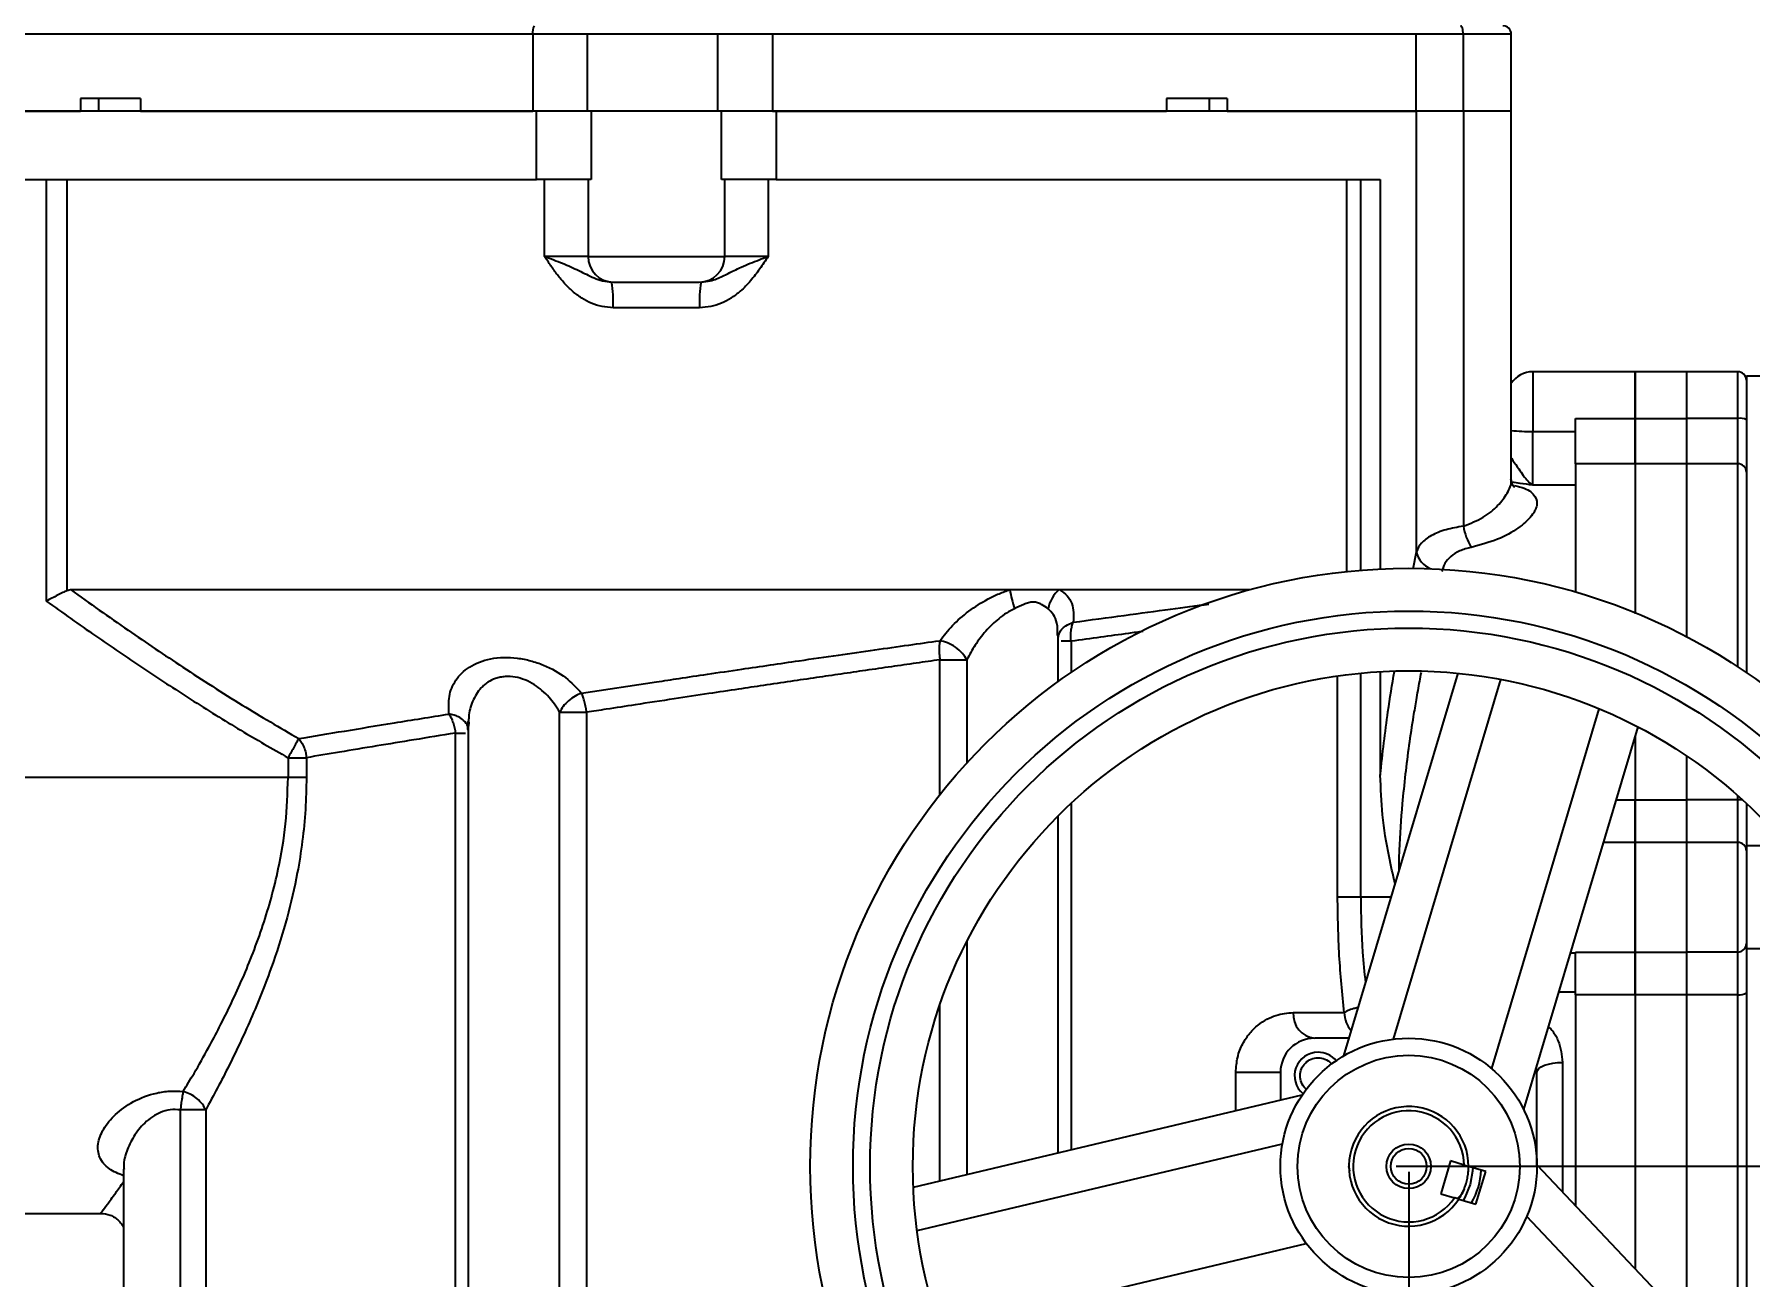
# Model space of a CAD drawing. Header units: millimetres. Extents: x 5231 to 7653, y 7068 to 7959.
# Drawn here: x 5395.7 to 5596.4, y 7557.8 to 7703.3 of the extents above; entities that cross this region are included whole.
import ezdxf

# ---------------------------------------------------------------- set-up
doc = ezdxf.new("R2010")
doc.units = ezdxf.units.MM
doc.layers.add('AM_5', color=3, linetype='Continuous', lineweight=25)
doc.styles.get("Standard").update_dxf_attribs({"font": 'arial.ttf'})
doc.dimstyles.new('ISO-25$0', dxfattribs={"dimtxt": 2.5, "dimasz": 2.5, "dimexe": 1.25, "dimexo": 0.625, "dimtad": 1, "dimtxsty": 'Standard', "dimcen": 2.5, "dimadec": 0, "dimazin": 0, "dimtfac": 1, "dimtmove": 0, "dimatfit": 3, "dimfxl": 0, "dimarcsym": 0})

# ---------------------------------------------------------------- blocks, each defined once
blk = doc.blocks.new('*D29')
at = {"layer": 'AM_5', "color": 0, "linetype": 'ByBlock', "lineweight": -2, "transparency": 16777216}
for p, q in [((5556.43, 7570.16), (5556.43, 7460.41)), ((5478.59, 7533.66), (5478.59, 7460.41)), ((5481.09, 7461.66), (5553.93, 7461.66))]:
    blk.add_line(p, q, dxfattribs=at)
at = {"layer": 'AM_5', "color": 0, "transparency": 16777216}
for points in [[(5481.09, 7462.07), (5481.09, 7461.24), (5478.59, 7461.66)], [(5553.93, 7462.07), (5553.93, 7461.24), (5556.43, 7461.66)]]:
    blk.add_solid(points, dxfattribs=at)
at = {"layer": 'Defpoints', "color": 0, "transparency": 16777216}
for p in [(5556.43, 7570.79), (5478.59, 7534.29), (5556.43, 7461.66)]:
    blk.add_point(p, dxfattribs=at)
at = {"layer": 'AM_5', "color": 0, "transparency": 16777216, "insert": (5517.51, 7463.56), "char_height": 2.5, "attachment_point": 5}
blk.add_mtext('78', dxfattribs=at)
blk = doc.blocks.new('*D40')
at = {"layer": 'AM_5', "color": 0, "linetype": 'ByBlock', "lineweight": -2, "transparency": 16777216}
for p, q in [((5545.63, 7732.74), (5699.11, 7732.74)), ((5697.86, 7730.24), (5697.86, 7573.29)), ((5554.96, 7570.79), (5699.11, 7570.79))]:
    blk.add_line(p, q, dxfattribs=at)
at = {"layer": 'AM_5', "color": 0, "transparency": 16777216}
for points in [[(5697.44, 7730.24), (5698.27, 7730.24), (5697.86, 7732.74)], [(5697.44, 7573.29), (5698.27, 7573.29), (5697.86, 7570.79)]]:
    blk.add_solid(points, dxfattribs=at)
at = {"layer": 'Defpoints', "color": 0, "transparency": 16777216}
for p in [(5545, 7732.74), (5554.33, 7570.79), (5697.86, 7570.79)]:
    blk.add_point(p, dxfattribs=at)
at = {"layer": 'AM_5', "color": 0, "transparency": 16777216, "insert": (5695.96, 7651.76), "char_height": 2.5, "attachment_point": 5, "rotation": 90}
blk.add_mtext('160', dxfattribs=at)

msp = doc.modelspace()

# ---------------------------------------------------------------- linework, layer by layer
at = {"color": 7, "linetype": 'Continuous', "lineweight": 25}
for p, q in [((5453.966, 7703.285), (5379.46, 7703.285)), ((5460.323, 7703.285), (5453.966, 7703.285)), ((5453.966, 7703.285), (5453.966, 7694.285)), ((5475.584, 7703.285), (5460.323, 7703.285)), ((5460.323, 7703.285), (5460.323, 7694.285)), ((5475.584, 7703.285), (5475.584, 7694.285)), ((5481.997, 7703.285), (5475.584, 7703.285)), ((5481.997, 7703.285), (5481.997, 7694.285)), ((5557.262, 7703.285), (5481.997, 7703.285)), ((5557.262, 7703.285), (5557.262, 7694.285)), ((5562.795, 7703.285), (5557.262, 7703.285)), ((5562.795, 7703.285), (5562.795, 7694.285)), ((5568.431, 7703.285), (5562.795, 7703.285)), ((5568.431, 7694.285), (5568.431, 7703.285)), ((5401.052, 7695.785), (5401.052, 7694.285)), ((5408.087, 7695.785), (5401.052, 7695.785)), ((5403.187, 7695.785), (5403.187, 7694.285)), ((5408.087, 7695.785), (5408.087, 7694.285)), ((5528.097, 7695.785), (5528.097, 7694.285)), ((5535.204, 7695.785), (5528.097, 7695.785)), ((5533.09, 7695.785), (5533.09, 7694.285)), ((5535.204, 7695.785), (5535.204, 7694.285)), ((5379.46, 7694.285), (5401.052, 7694.285)), ((5408.087, 7694.285), (5453.966, 7694.285)), ((5460.323, 7694.285), (5453.966, 7694.285)), ((5454.416, 7686.285), (5454.416, 7694.285)), ((5468.78, 7694.285), (5460.323, 7694.285)), ((5460.801, 7694.285), (5460.801, 7686.285)), ((5481.997, 7694.285), (5475.689, 7694.285)), ((5476.063, 7686.285), (5476.063, 7694.285)), ((5481.997, 7694.285), (5528.097, 7694.285)), ((5482.448, 7694.285), (5482.448, 7686.285)), ((5535.204, 7694.285), (5557.262, 7694.285)), ((5562.795, 7694.285), (5557.262, 7694.285)), ((5557.334, 7642.722), (5557.334, 7694.285)), ((5568.431, 7694.285), (5562.795, 7694.285)), ((5562.834, 7694.285), (5562.834, 7645.719)), ((5568.432, 7651.205), (5568.432, 7694.285)), ((5397.058, 7686.285), (5397.058, 7636.947)), ((5399.451, 7686.285), (5399.451, 7638.178)), ((5455.351, 7677.285), (5455.351, 7686.285)), ((5460.432, 7686.285), (5460.432, 7677.285)), ((5476.432, 7677.285), (5476.432, 7686.285)), ((5481.514, 7686.285), (5481.514, 7677.285)), ((5549.196, 7640.41), (5549.196, 7686.285)), ((5550.818, 7640.56), (5550.818, 7686.285)), ((5553.107, 7686.285), (5553.107, 7640.706)), ((5460.432, 7677.285), (5455.351, 7677.285)), ((5460.432, 7677.285), (5476.432, 7677.285)), ((5481.514, 7677.285), (5476.432, 7677.285)), ((5473.491, 7671.285), (5463.373, 7671.285)), ((5582.932, 7663.785), (5570.932, 7663.785)), ((5570.932, 7663.785), (5570.932, 7656.808)), ((5588.932, 7663.785), (5582.932, 7663.785)), ((5582.932, 7658.323), (5582.932, 7663.785)), ((5594.932, 7663.785), (5588.932, 7663.785)), ((5588.932, 7663.785), (5588.932, 7658.323)), ((5594.932, 7658.323), (5594.932, 7663.785)), ((5597.532, 7663.285), (5595.932, 7663.285)), ((5595.932, 7663.285), (5595.932, 7657.285)), ((5575.932, 7658.323), (5582.932, 7658.323)), ((5582.932, 7658.323), (5588.932, 7658.323)), ((5582.932, 7653.019), (5582.932, 7658.323)), ((5594.932, 7658.323), (5588.932, 7658.323)), ((5588.932, 7658.323), (5588.932, 7653.019)), ((5594.932, 7653.019), (5594.932, 7658.323)), ((5595.932, 7657.285), (5595.932, 7656.414)), ((5570.932, 7650.52), (5570.932, 7656.808)), ((5570.932, 7656.808), (5575.932, 7656.808)), ((5595.932, 7656.414), (5595.932, 7652.043)), ((5582.932, 7653.019), (5575.932, 7653.019)), ((5588.932, 7653.019), (5582.932, 7653.019)), ((5582.932, 7653.019), (5582.932, 7635.575)), ((5594.932, 7653.019), (5588.932, 7653.019)), ((5588.932, 7653.019), (5588.932, 7632.783)), ((5594.932, 7629.247), (5594.932, 7653.019)), ((5595.932, 7652.043), (5595.932, 7628.576)), ((5575.932, 7650.52), (5570.932, 7650.52)), ((5556.952, 7640.716), (5557.334, 7642.722)), ((5399.451, 7638.178), (5399.899, 7638.285)), ((5399.899, 7638.285), (5509.787, 7638.285)), ((5509.787, 7638.285), (5515.561, 7638.285)), ((5515.561, 7638.285), (5537.892, 7638.285)), ((5515.44, 7633.151), (5515.438, 7632.772)), ((5515.419, 7632.237), (5515.406, 7632.237)), ((5515.442, 7627.529), (5515.442, 7632.916)), ((5516.939, 7632.237), (5516.939, 7628.58)), ((5501.59, 7630.08), (5502.422, 7630.08)), ((5501.59, 7614.286), (5501.59, 7630.08)), ((5504.762, 7630.08), (5504.762, 7618.01)), ((5459.683, 7626.16), (5468.432, 7627.493)), ((5548.113, 7602.285), (5548.113, 7628.185)), ((5562.172, 7628.501), (5548.808, 7583.708)), ((5550.818, 7602.285), (5550.818, 7628.513)), ((5553.107, 7628.69), (5553.107, 7616.579)), ((5567.175, 7627.782), (5554.613, 7585.675)), ((5457.102, 7534.285), (5457.102, 7623.928)), ((5459.442, 7623.928), (5460.274, 7623.928)), ((5460.274, 7623.928), (5460.274, 7534.285)), ((5578.674, 7624.351), (5566.112, 7582.244)), ((5444.926, 7534.285), (5444.926, 7621.495)), ((5446.41, 7621.862), (5446.39, 7622.012)), ((5446.422, 7622.318), (5446.422, 7534.285)), ((5446.446, 7621.495), (5446.458, 7621.495)), ((5446.475, 7622.734), (5446.469, 7622.318)), ((5569.899, 7577.448), (5583.253, 7622.211)), ((5582.932, 7621.135), (5582.932, 7613.693)), ((5425.342, 7618.615), (5425.342, 7616.285)), ((5427.494, 7618.615), (5427.494, 7616.285)), ((5588.932, 7618.824), (5588.932, 7613.693)), ((5425.342, 7616.285), (5392.716, 7616.285)), ((5427.494, 7616.285), (5425.342, 7616.285)), ((5516.939, 7613.262), (5516.939, 7572.692)), ((5580.712, 7613.693), (5582.932, 7613.693)), ((5582.932, 7613.693), (5588.932, 7613.693)), ((5582.932, 7608.702), (5582.932, 7613.693)), ((5594.932, 7613.693), (5588.932, 7613.693)), ((5588.932, 7613.693), (5588.932, 7608.702)), ((5594.932, 7613.693), (5594.932, 7614.164)), ((5594.932, 7608.702), (5594.932, 7613.693)), ((5595.932, 7613.256), (5595.932, 7608.285)), ((5515.442, 7572.336), (5515.442, 7611.82)), ((5582.932, 7608.702), (5579.223, 7608.702)), ((5588.932, 7608.702), (5582.932, 7608.702)), ((5582.932, 7595.869), (5582.932, 7608.702)), ((5594.932, 7608.702), (5588.932, 7608.702)), ((5588.932, 7608.702), (5588.932, 7595.869)), ((5594.932, 7595.869), (5594.932, 7608.702)), ((5597.532, 7608.285), (5595.932, 7608.285)), ((5595.932, 7608.285), (5595.932, 7596.285)), ((5550.818, 7602.285), (5548.113, 7602.285)), ((5554.351, 7602.285), (5550.818, 7602.285)), ((5504.762, 7597.133), (5504.762, 7569.794)), ((5575.37, 7595.785), (5575.932, 7595.785)), ((5575.932, 7595.869), (5582.932, 7595.869)), ((5582.932, 7595.869), (5588.932, 7595.869)), ((5582.932, 7590.878), (5582.932, 7595.869)), ((5594.932, 7595.869), (5588.932, 7595.869)), ((5588.932, 7595.869), (5588.932, 7590.878)), ((5594.932, 7590.878), (5594.932, 7595.869)), ((5595.932, 7596.285), (5597.532, 7596.285)), ((5595.932, 7596.285), (5595.932, 7591.097)), ((5575.932, 7591.167), (5573.992, 7591.167)), ((5595.932, 7591.097), (5595.932, 7552.528)), ((5501.59, 7569.039), (5501.59, 7589.663)), ((5582.932, 7590.878), (5575.932, 7590.878)), ((5588.932, 7590.878), (5582.932, 7590.878)), ((5582.932, 7590.878), (5582.932, 7558.764)), ((5594.932, 7590.878), (5588.932, 7590.878)), ((5588.932, 7590.878), (5588.932, 7552.417)), ((5594.932, 7551.552), (5594.932, 7590.878)), ((5542.936, 7588.785), (5548.9, 7588.785)), ((5549.428, 7585.785), (5545.432, 7585.785)), ((5574.432, 7582.957), (5574.432, 7567.756)), ((5541.432, 7581.785), (5536.206, 7581.785)), ((5536.206, 7577.278), (5536.206, 7581.785)), ((5541.432, 7581.785), (5541.432, 7578.522)), ((5571.432, 7581.785), (5571.382, 7582.418)), ((5571.432, 7570.785), (5571.432, 7581.785)), ((5543.936, 7579.118), (5498.486, 7568.3)), ((5413.085, 7577.388), (5412.758, 7577.388)), ((5412.758, 7534.285), (5412.758, 7577.388)), ((5415.711, 7577.388), (5415.711, 7534.285)), ((5498.922, 7563.264), (5541.669, 7573.439)), ((5561.316, 7571.415), (5560.173, 7567.582)), ((5562.931, 7570.934), (5561.316, 7571.415)), ((5603.546, 7536.957), (5571.454, 7570.907)), ((5406.103, 7570.449), (5406.103, 7534.285)), ((5549.543, 7570.231), (5549.432, 7570.785)), ((5565.437, 7570.186), (5563.432, 7570.784)), ((5564.293, 7566.353), (5565.437, 7570.186)), ((5560.173, 7567.582), (5561.787, 7567.101)), ((5562.289, 7566.951), (5564.293, 7566.353)), ((5388.786, 7565.285), (5403.433, 7565.285)), ((5600.421, 7532.984), (5570.236, 7564.916)), ((5501.701, 7551.59), (5544.447, 7561.765))]:
    msp.add_line(p, q, dxfattribs=at)
at = {"color": 7, "linetype": 'Continuous', "lineweight": 25, "flags": 128}
for points in [[(5562.795, 7703.285), (5562.789, 7703.48), (5562.772, 7703.668), (5562.745, 7703.841), (5562.708, 7703.992), (5562.663, 7704.117), (5562.612, 7704.209), (5562.557, 7704.266), (5562.499, 7704.285)], [(5571.432, 7581.785), (5571.49, 7582.014), (5571.661, 7582.234), (5571.938, 7582.436), (5572.311, 7582.614), (5572.766, 7582.759), (5573.284, 7582.868), (5573.847, 7582.934), (5574.432, 7582.957)], [(5563.931, 7570.635), (5563.912, 7570.236), (5563.619, 7568.641)], [(5563.619, 7568.641), (5562.99, 7567.146), (5562.787, 7566.802)]]:
    msp.add_lwpolyline(points, dxfattribs=at)
at = {"color": 7, "linetype": 'Continuous', "lineweight": 25}
for radius in [70, 65, 63, 58, 15, 13, 2.6, 2.1]:
    msp.add_circle((5556.432, 7570.785), radius, dxfattribs=at)
for centre, radius, start, end in [((5455.642, 7703.529), 1.693, 153.46864, 188.2684), ((5567.431, 7703.285), 1, 0, 90), ((5463.432, 7677.285), 3, 180, 270), ((5473.432, 7677.285), 3, 270, 0), ((5450.418, 7672.033), 12.977, 356.69803, 9.99638), ((5486.446, 7672.033), 12.977, 170.00362, 183.30197), ((5570.932, 7660.785), 3, 90, 146.44269), ((5594.932, 7662.785), 1, 0, 90), ((5595.176, 7656.637), 1.703, 63.63986, 98.22256), ((5570.625, 7680.78), 23.974, 264.75144, 270.73356), ((5594.944, 7652.031), 0.988, 0.71511, 90.69769), ((5569.948, 7646.896), 7.211, 189.3992, 210.49791), ((5559.991, 7643.267), 2.712, 191.58109, 248.82145), ((5523.653, 7640.361), 14.021, 188.51516, 197.89517), ((5518.002, 7635.35), 3.818, 129.74041, 169.38319), ((5594.96, 7609.924), 3.769, 81.76379, 90.42217), ((5594.939, 7607.708), 0.994, 0.37204, 90.36727), ((5594.939, 7596.862), 0.994, 269.63273, 359.62796), ((5595.17, 7592.182), 1.326, 259.65891, 305.08741), ((5545.709, 7588.555), 2.783, 175.24939, 264.28899), ((5545.432, 7581.785), 4, 90, 180), ((5545.826, 7581.392), 2.75, 90, 230.2595), ((5545.826, 7581.392), 2.75, 39.7405, 90), ((5556.432, 7570.785), 7, 359.99, 326.78691), ((5556.432, 7570.785), 6.5, 1.30867, 325.46824), ((5556.432, 7570.785), 8.5, 329.77949, 356.99742)]:
    msp.add_arc(centre, radius, start, end, dxfattribs=at)
for points in [[(5454.416, 7694.285), (5451.325, 7694.285), (5445.141, 7694.285), (5436.162, 7694.285), (5427.526, 7694.285), (5419.343, 7694.285), (5411.698, 7694.285), (5404.676, 7694.285), (5398.354, 7694.285), (5392.803, 7694.285), (5388.077, 7694.285), (5384.252, 7694.285), (5381.282, 7694.285), (5380.114, 7694.285), (5379.53, 7694.285)], [(5460.801, 7694.285), (5460.523, 7694.285), (5459.965, 7694.285), (5458.451, 7694.285), (5456.582, 7694.285), (5455.138, 7694.285), (5454.416, 7694.285)], [(5468.432, 7694.285), (5467.588, 7694.285), (5465.898, 7694.285), (5463.63, 7694.285), (5461.784, 7694.285), (5461.129, 7694.285), (5460.801, 7694.285)], [(5476.063, 7694.285), (5475.736, 7694.285), (5475.081, 7694.285), (5473.235, 7694.285), (5470.966, 7694.285), (5469.277, 7694.285), (5468.432, 7694.285)], [(5482.448, 7694.285), (5481.726, 7694.285), (5480.282, 7694.285), (5478.413, 7694.285), (5476.9, 7694.285), (5476.342, 7694.285), (5476.063, 7694.285)], [(5557.334, 7694.285), (5556.75, 7694.285), (5555.583, 7694.285), (5552.612, 7694.285), (5548.788, 7694.285), (5544.062, 7694.285), (5538.511, 7694.285), (5532.189, 7694.285), (5525.167, 7694.285), (5517.522, 7694.285), (5509.338, 7694.285), (5500.703, 7694.285), (5491.724, 7694.285), (5485.54, 7694.285), (5482.448, 7694.285)], [(5562.834, 7694.285), (5562.146, 7694.285), (5560.77, 7694.285), (5559.107, 7694.285), (5557.856, 7694.285), (5557.508, 7694.285), (5557.334, 7694.285)], [(5568.432, 7694.285), (5568.355, 7694.285), (5568.2, 7694.285), (5566.979, 7694.285), (5565.182, 7694.285), (5563.617, 7694.285), (5562.834, 7694.285)], [(5394.277, 7686.285), (5396.076, 7686.285), (5399.674, 7686.285), (5405.983, 7686.285), (5412.881, 7686.285), (5420.364, 7686.285), (5428.338, 7686.285), (5436.729, 7686.285), (5445.435, 7686.285), (5451.423, 7686.285), (5454.416, 7686.285)], [(5460.801, 7686.285), (5460.523, 7686.285), (5459.965, 7686.285), (5458.451, 7686.285), (5456.582, 7686.285), (5455.138, 7686.285), (5454.416, 7686.285)], [(5482.448, 7686.285), (5481.726, 7686.285), (5480.282, 7686.285), (5478.413, 7686.285), (5476.9, 7686.285), (5476.342, 7686.285), (5476.063, 7686.285)], [(5482.448, 7686.285), (5485.077, 7686.285), (5490.333, 7686.285), (5498.015, 7686.285), (5505.471, 7686.285), (5512.63, 7686.285), (5519.44, 7686.285), (5525.846, 7686.285), (5531.797, 7686.285), (5537.244, 7686.285), (5542.15, 7686.285), (5546.458, 7686.285), (5550.196, 7686.285), (5552.137, 7686.285), (5553.107, 7686.285)], [(5582.932, 7663.785), (5582.932, 7663.707), (5582.932, 7663.55), (5582.932, 7662.327), (5582.932, 7660.55), (5582.932, 7659.065), (5582.932, 7658.323)], [(5575.932, 7653.019), (5575.932, 7653.214), (5575.932, 7653.605), (5575.932, 7654.848), (5575.932, 7656.44), (5575.932, 7657.695), (5575.932, 7658.323)], [(5582.932, 7658.323), (5582.932, 7657.695), (5582.932, 7656.44), (5582.932, 7654.848), (5582.932, 7653.605), (5582.932, 7653.214), (5582.932, 7653.019)], [(5502.422, 7630.08), (5502.646, 7630.08), (5503.093, 7630.08), (5503.729, 7630.08), (5504.308, 7630.08), (5504.611, 7630.08), (5504.762, 7630.08)], [(5457.102, 7623.928), (5457.254, 7623.928), (5457.556, 7623.928), (5458.135, 7623.928), (5458.771, 7623.928), (5459.219, 7623.928), (5459.442, 7623.928)], [(5425.342, 7618.615), (5425.542, 7618.615), (5425.942, 7618.615), (5426.517, 7618.615), (5427.051, 7618.615), (5427.346, 7618.615), (5427.494, 7618.615)], [(5582.932, 7613.693), (5582.932, 7613.076), (5582.932, 7611.842), (5582.932, 7610.323), (5582.932, 7609.175), (5582.932, 7608.86), (5582.932, 7608.702)], [(5582.932, 7608.702), (5582.932, 7608.502), (5582.932, 7608.103), (5582.932, 7606.577), (5582.932, 7604.58), (5582.932, 7602.285), (5582.932, 7599.991), (5582.932, 7597.993), (5582.932, 7596.467), (5582.932, 7596.068), (5582.932, 7595.869)], [(5548.9, 7588.785), (5548.673, 7591.003), (5548.22, 7595.439), (5548.149, 7600.003), (5548.113, 7602.285)], [(5575.932, 7590.878), (5575.932, 7591.495), (5575.932, 7592.728), (5575.932, 7594.248), (5575.932, 7595.396), (5575.932, 7595.711), (5575.932, 7595.869)], [(5582.932, 7595.869), (5582.932, 7595.711), (5582.932, 7595.396), (5582.932, 7594.248), (5582.932, 7592.728), (5582.932, 7591.495), (5582.932, 7590.878)], [(5415.711, 7577.388), (5415.564, 7577.388), (5415.27, 7577.388), (5414.626, 7577.388), (5413.885, 7577.388), (5413.352, 7577.388), (5413.085, 7577.388)]]:
    msp.add_open_spline(points, degree=3, dxfattribs=at)
for points, knots in [([(5455.351, 7677.285), (5456.068, 7677.021), (5457.502, 7676.493), (5459.378, 7675.645), (5460.815, 7674.89), (5462.104, 7674.382), (5462.834, 7674.317), (5463.198, 7674.285)], [0, 0, 0, 0, 0.2505262, 0.5007561, 0.7508761, 0.8757262, 1, 1, 1, 1]), ([(5463.373, 7671.285), (5462.936, 7671.313), (5462.06, 7671.367), (5460.817, 7671.782), (5459.655, 7672.397), (5458.61, 7673.191), (5457.672, 7674.12), (5456.84, 7675.128), (5456.077, 7676.193), (5455.593, 7676.921), (5455.351, 7677.285)], [0, 0, 0, 0, 0.1248887, 0.2501878, 0.3718658, 0.5005092, 0.6248477, 0.7494454, 0.874699, 1, 1, 1, 1]), ([(5481.514, 7677.285), (5481.185, 7676.791), (5480.537, 7675.816), (5479.481, 7674.427), (5478.366, 7673.275), (5477.21, 7672.397), (5476.048, 7671.782), (5474.804, 7671.367), (5473.928, 7671.313), (5473.491, 7671.285)], [0, 0, 0, 0, 0.1702229, 0.335369, 0.4994502, 0.6280972, 0.749792, 0.8751011, 1, 1, 1, 1]), ([(5473.667, 7674.285), (5474.031, 7674.319), (5474.939, 7674.402), (5476.187, 7674.973), (5477.329, 7675.553), (5478.402, 7676.059), (5479.375, 7676.477), (5480.431, 7676.889), (5481.153, 7677.153), (5481.514, 7677.285)], [0, 0, 0, 0, 0.1242086, 0.3099164, 0.4988312, 0.6150325, 0.7491467, 0.8746176, 1, 1, 1, 1]), ([(5463.436, 7674.285), (5463.442, 7674.285), (5463.454, 7674.285), (5463.727, 7674.285), (5464.179, 7674.285), (5464.802, 7674.285), (5465.57, 7674.285), (5466.459, 7674.285), (5467.429, 7674.285), (5468.1, 7674.285), (5468.432, 7674.285)], [0, 0, 0, 0, 0.123724, 0.25, 0.376276, 0.5, 0.623724, 0.75, 0.876276, 1, 1, 1, 1]), ([(5468.432, 7674.285), (5468.764, 7674.285), (5469.436, 7674.285), (5470.406, 7674.285), (5471.295, 7674.285), (5472.062, 7674.285), (5472.686, 7674.285), (5473.137, 7674.285), (5473.411, 7674.285), (5473.422, 7674.285), (5473.428, 7674.285)], [0, 0, 0, 0, 0.123724, 0.25, 0.376276, 0.5, 0.623724, 0.75, 0.876276, 1, 1, 1, 1]), ([(5568.432, 7653.701), (5568.497, 7653.602), (5568.743, 7653.219), (5569.273, 7652.458), (5569.854, 7651.617), (5570.398, 7650.926), (5570.755, 7650.655), (5570.932, 7650.52)], [0, 0, 0, 0, 0.0882578, 0.3383122, 0.5482672, 0.7749371, 1, 1, 1, 1]), ([(5562.834, 7645.719), (5563.638, 7646.035), (5565.242, 7646.668), (5566.936, 7648.119), (5568.01, 7649.584), (5568.514, 7650.668), (5568.395, 7651.142), (5568.377, 7651.212)], [0, 0, 0, 0, 0.2399175, 0.4792566, 0.7188546, 0.9584963, 1, 1, 1, 1]), ([(5568.734, 7650.325), (5568.741, 7650.321), (5568.771, 7650.305), (5568.508, 7650.602), (5568.465, 7650.954), (5568.432, 7651.227)], [0, 0, 0, 0, 0.061401, 0.2709984, 1, 1, 1, 1]), ([(5575.932, 7653.019), (5575.932, 7652.384), (5575.932, 7651.115), (5575.932, 7647.987), (5575.932, 7643.963), (5575.932, 7640.564), (5575.932, 7638.34), (5575.932, 7637.978)], [0, 0, 0, 0, 0.2384074, 0.4768148, 0.7152223, 0.9536297, 1, 1, 1, 1]), ([(5582.932, 7653.019), (5582.932, 7652.385), (5582.932, 7651.117), (5582.932, 7647.981), (5582.932, 7643.984), (5582.932, 7639.792), (5582.932, 7636.682), (5582.932, 7635.456)], [0, 0, 0, 0, 0.2150451, 0.4300902, 0.6451352, 0.8601803, 1, 1, 1, 1]), ([(5568.785, 7650.461), (5569, 7650.419), (5570.077, 7650.209), (5571.12, 7649.515), (5571.622, 7648.35), (5570.954, 7646.933), (5569.339, 7645.471), (5566.935, 7644.088), (5564.803, 7643.521), (5563.735, 7643.237)], [0, 0, 0, 0, 0.0397615, 0.1997465, 0.359761, 0.5197666, 0.6797037, 0.8395623, 1, 1, 1, 1]), ([(5570.932, 7650.52), (5570.44, 7650.59), (5569.618, 7650.706), (5568.846, 7650.821), (5568.536, 7650.866)], [0, 0, 0, 0, 0.5984229, 1, 1, 1, 1]), ([(5562.834, 7645.719), (5562.132, 7645.596), (5560.694, 7645.345), (5559.026, 7644.649), (5557.82, 7643.77), (5557.497, 7643.072), (5557.334, 7642.722)], [0, 0, 0, 0, 0.2436301, 0.4991712, 0.7490454, 1, 1, 1, 1]), ([(5563.735, 7643.237), (5563.272, 7643.113), (5562.345, 7642.865), (5561.309, 7642.188), (5560.586, 7641.366), (5560.394, 7640.73), (5560.298, 7640.411)], [0, 0, 0, 0, 0.2491916, 0.4990339, 0.7490727, 1, 1, 1, 1]), ([(5399.451, 7638.178), (5399.303, 7638.102), (5398.989, 7637.94), (5398.393, 7637.634), (5397.735, 7637.295), (5397.284, 7637.063), (5397.058, 7636.947)], [0, 0, 0, 0, 0.2344863, 0.4993909, 0.7491472, 1, 1, 1, 1]), ([(5399.899, 7638.285), (5402.138, 7636.694), (5406.474, 7633.613), (5413.165, 7629.101), (5419.795, 7624.828), (5424.38, 7622.143), (5426.592, 7620.848)], [0, 0, 0, 0, 0.258284, 0.5003166, 0.7589404, 1, 1, 1, 1]), ([(5501.59, 7632.312), (5502.06, 7632.912), (5503.003, 7634.115), (5504.918, 7635.788), (5506.82, 7637.016), (5508.486, 7637.828), (5509.359, 7638.135), (5509.787, 7638.285)], [0, 0, 0, 0, 0.2494335, 0.4994738, 0.7489165, 0.8769196, 1, 1, 1, 1]), ([(5515.561, 7638.285), (5515.889, 7638.063), (5516.545, 7637.619), (5517.268, 7636.384), (5517.227, 7635.234), (5517.2, 7634.469)], [0, 0, 0, 0, 0.2513608, 0.5028839, 1, 1, 1, 1]), ([(5397.058, 7636.947), (5398.977, 7635.585), (5402.699, 7632.942), (5408.339, 7629.102), (5413.995, 7625.404), (5419.66, 7621.872), (5423.493, 7619.675), (5425.342, 7618.615)], [0, 0, 0, 0, 0.2092995, 0.4061937, 0.6069788, 0.8104261, 1, 1, 1, 1]), ([(5510.311, 7636.053), (5510.005, 7635.893), (5509.36, 7635.557), (5508.493, 7634.917), (5507.675, 7634.195), (5506.709, 7633.175), (5505.663, 7631.797), (5505.062, 7630.652), (5504.762, 7630.08)], [0, 0, 0, 0, 0.1192832, 0.2507609, 0.3696345, 0.5004593, 0.7504276, 1, 1, 1, 1]), ([(5514.25, 7636.053), (5514.01, 7636.233), (5513.65, 7636.503), (5513.037, 7636.77), (5512.516, 7636.852), (5511.963, 7636.768), (5511.231, 7636.501), (5510.68, 7636.233), (5510.311, 7636.053)], [0, 0, 0, 0, 0.2498027, 0.375373, 0.5002928, 0.626318, 0.7503675, 1, 1, 1, 1]), ([(5515.366, 7632.916), (5515.371, 7633.414), (5515.379, 7634.304), (5514.949, 7635.359), (5514.472, 7635.832), (5514.25, 7636.053)], [0, 0, 0, 0, 0.40314944, 0.72146835, 1, 1, 1, 1]), ([(5517.2, 7634.469), (5519.207, 7634.742), (5523.157, 7635.278), (5528.455, 7635.987), (5531.588, 7636.403), (5533.061, 7636.598)], [0, 0, 0, 0, 0.3538295, 0.6963427, 1, 1, 1, 1]), ([(5515.458, 7632.74), (5515.462, 7632.802), (5515.483, 7633.115), (5515.782, 7633.579), (5516.346, 7634.138), (5516.886, 7634.348), (5517.2, 7634.469)], [0, 0, 0, 0, 0.07899431, 0.39394137, 0.64807986, 1, 1, 1, 1]), ([(5516.939, 7632.237), (5516.924, 7632.425), (5516.892, 7632.845), (5516.929, 7633.452), (5517.029, 7634.025), (5517.143, 7634.322), (5517.2, 7634.469)], [0, 0, 0, 0, 0.22278865, 0.49998366, 0.75281329, 1, 1, 1, 1]), ([(5525.383, 7633.398), (5524.81, 7633.32), (5522.173, 7632.961), (5519.237, 7632.555), (5516.939, 7632.237)], [0, 0, 0, 0, 0.2172913, 1, 1, 1, 1]), ([(5468.432, 7627.493), (5469.314, 7627.625), (5471.296, 7627.924), (5474.623, 7628.42), (5478.187, 7628.947), (5481.768, 7629.472), (5485.542, 7630.023), (5489.63, 7630.614), (5493.91, 7631.226), (5497.873, 7631.789), (5500.382, 7632.142), (5501.59, 7632.312)], [0, 0, 0, 0, 0.0800384, 0.1798697, 0.2998982, 0.4000001, 0.5007954, 0.6382608, 0.7674431, 0.888098, 1, 1, 1, 1]), ([(5501.59, 7632.312), (5501.563, 7632.134), (5501.518, 7631.833), (5501.504, 7631.253), (5501.522, 7630.685), (5501.569, 7630.264), (5501.59, 7630.08)], [0, 0, 0, 0, 0.2955016, 0.4999741, 0.7804737, 1, 1, 1, 1]), ([(5504.762, 7630.08), (5504.598, 7630.334), (5504.256, 7630.865), (5503.433, 7631.569), (5502.492, 7632.106), (5501.884, 7632.244), (5501.59, 7632.312)], [0, 0, 0, 0, 0.2393793, 0.4999969, 0.7578837, 1, 1, 1, 1]), ([(5516.939, 7632.237), (5516.69, 7632.237), (5516.213, 7632.237), (5515.912, 7632.237), (5515.769, 7632.237)], [0, 0, 0, 0, 0.5219059, 1, 1, 1, 1]), ([(5444.168, 7623.727), (5444.135, 7624.425), (5444.068, 7625.821), (5444.847, 7627.729), (5446.168, 7629.062), (5447.685, 7629.832), (5449.037, 7630.222), (5450.554, 7630.386), (5452.153, 7630.306), (5453.745, 7629.991), (5455.74, 7629.305), (5457.933, 7628.055), (5459.1, 7626.791), (5459.683, 7626.16)], [0, 0, 0, 0, 0.1249165, 0.2500208, 0.3750944, 0.438039, 0.5007425, 0.5634284, 0.6262239, 0.688445, 0.7512633, 0.8759669, 1, 1, 1, 1]), ([(5501.59, 7630.08), (5500.667, 7629.948), (5498.791, 7629.679), (5495.894, 7629.263), (5492.954, 7628.838), (5490.029, 7628.412), (5487.102, 7627.983), (5484.084, 7627.539), (5481.044, 7627.088), (5477.848, 7626.611), (5474.359, 7626.087), (5470.322, 7625.476), (5466.32, 7624.864), (5462.916, 7624.339), (5461.035, 7624.047), (5460.274, 7623.928)], [0, 0, 0, 0, 0.0685352, 0.1393472, 0.2124361, 0.2825928, 0.350983, 0.423205, 0.4992588, 0.5688391, 0.6523421, 0.7497666, 0.8600128, 0.9434255, 1, 1, 1, 1]), ([(5457.102, 7623.928), (5456.917, 7624.244), (5456.564, 7624.845), (5455.879, 7625.711), (5455.1, 7626.488), (5454.154, 7627.196), (5453.1, 7627.744), (5451.919, 7628.088), (5450.924, 7628.143), (5450.159, 7628.04), (5449.455, 7627.848), (5448.831, 7627.537), (5448.294, 7627.139), (5447.824, 7626.693), (5447.335, 7626.053), (5446.786, 7624.943), (5446.463, 7623.815), (5446.472, 7622.956), (5446.475, 7622.734)], [0, 0, 0, 0, 0.0711146, 0.1352318, 0.2068586, 0.27117, 0.3424401, 0.4076949, 0.4753005, 0.5094347, 0.5443547, 0.6090071, 0.6438422, 0.6805866, 0.7450272, 0.8167378, 0.9527314, 1, 1, 1, 1]), ([(5553.107, 7616.579), (5553.386, 7619.1), (5553.857, 7623.341), (5554.504, 7627.17), (5554.766, 7628.723)], [0, 0, 0, 0, 0.5942629, 1, 1, 1, 1]), ([(5557.88, 7628.599), (5557.814, 7628.254), (5557.615, 7627.213), (5557.309, 7625.491), (5556.892, 7623.005), (5556.455, 7620.106), (5556.016, 7616.685), (5555.605, 7612.602), (5555.316, 7608.803), (5555.272, 7606.147), (5555.258, 7605.327)], [0, 0, 0, 0, 0.0499147, 0.150783, 0.2399186, 0.3894234, 0.5345274, 0.6793287, 0.9010422, 1, 1, 1, 1]), ([(5459.683, 7626.16), (5459.425, 7626.059), (5458.898, 7625.85), (5458.141, 7625.3), (5457.499, 7624.639), (5457.23, 7624.157), (5457.102, 7623.928)], [0, 0, 0, 0, 0.2441909, 0.5000054, 0.7623, 1, 1, 1, 1]), ([(5460.274, 7623.928), (5460.246, 7624.115), (5460.182, 7624.536), (5460.04, 7625.143), (5459.87, 7625.717), (5459.744, 7626.014), (5459.683, 7626.16)], [0, 0, 0, 0, 0.2221853, 0.4999827, 0.7528394, 1, 1, 1, 1]), ([(5426.592, 7620.848), (5428.341, 7621.14), (5431.855, 7621.727), (5437.745, 7622.694), (5442.014, 7623.381), (5444.168, 7623.727)], [0, 0, 0, 0, 0.3292888, 0.6615025, 1, 1, 1, 1]), ([(5444.168, 7623.727), (5444.258, 7623.58), (5444.439, 7623.283), (5444.659, 7622.728), (5444.833, 7622.124), (5444.895, 7621.703), (5444.926, 7621.495)], [0, 0, 0, 0, 0.2471603, 0.5, 0.7528397, 1, 1, 1, 1]), ([(5446.39, 7622.012), (5446.383, 7622.092), (5446.354, 7622.443), (5445.957, 7622.946), (5445.369, 7623.371), (5444.767, 7623.621), (5444.377, 7623.69), (5444.168, 7623.727)], [0, 0, 0, 0, 0.091189, 0.4002293, 0.651499, 0.8136957, 1, 1, 1, 1]), ([(5444.926, 7621.495), (5443.292, 7621.23), (5440.122, 7620.716), (5435.612, 7619.974), (5431.387, 7619.271), (5428.772, 7618.831), (5427.494, 7618.615)], [0, 0, 0, 0, 0.2577678, 0.4999982, 0.7556374, 1, 1, 1, 1]), ([(5444.926, 7621.495), (5445.175, 7621.495), (5445.652, 7621.495), (5445.952, 7621.495), (5446.096, 7621.495)], [0, 0, 0, 0, 0.5219059, 1, 1, 1, 1]), ([(5446.422, 7622.07), (5446.414, 7622.202), (5446.396, 7622.474), (5446.425, 7622.76), (5446.439, 7622.907)], [0, 0, 0, 0, 0.4842444, 1, 1, 1, 1]), ([(5582.932, 7621.135), (5582.932, 7620.994), (5582.932, 7618.639), (5582.932, 7616.09), (5582.932, 7613.693)], [0, 0, 0, 0, 0.0597707, 1, 1, 1, 1]), ([(5426.592, 7620.848), (5426.521, 7620.719), (5426.375, 7620.459), (5426.066, 7619.907), (5425.715, 7619.28), (5425.465, 7618.835), (5425.342, 7618.615)], [0, 0, 0, 0, 0.2458807, 0.5, 0.7541193, 1, 1, 1, 1]), ([(5426.592, 7620.848), (5426.71, 7620.7), (5426.949, 7620.403), (5427.226, 7619.836), (5427.421, 7619.23), (5427.471, 7618.81), (5427.494, 7618.615)], [0, 0, 0, 0, 0.2471853, 0.5000076, 0.7687336, 1, 1, 1, 1]), ([(5413.085, 7579.549), (5413.505, 7580.247), (5414.495, 7581.895), (5415.914, 7584.411), (5417.387, 7587.18), (5418.722, 7589.87), (5420.049, 7592.785), (5421.288, 7595.805), (5422.423, 7598.957), (5423.421, 7602.237), (5424.377, 7606.181), (5425.17, 7610.866), (5425.285, 7614.48), (5425.342, 7616.285)], [0, 0, 0, 0, 0.0748048, 0.1763493, 0.249399, 0.3358743, 0.4179672, 0.4994101, 0.5840755, 0.6667903, 0.7487885, 0.8744773, 1, 1, 1, 1]), ([(5427.494, 7616.285), (5427.471, 7615.042), (5427.424, 7612.547), (5427.049, 7608.811), (5426.375, 7604.558), (5425.266, 7599.81), (5423.501, 7594.172), (5421.198, 7588.347), (5418.464, 7582.502), (5416.63, 7579.094), (5415.711, 7577.388)], [0, 0, 0, 0, 0.08290043, 0.16643977, 0.25130531, 0.37379005, 0.50074053, 0.66733768, 0.8334183, 1, 1, 1, 1]), ([(5554.831, 7603.897), (5554.59, 7604.942), (5553.978, 7607.589), (5553.293, 7611.819), (5553.167, 7615.022), (5553.107, 7616.579)], [0, 0, 0, 0, 0.2508207, 0.6356879, 1, 1, 1, 1]), ([(5550.818, 7602.285), (5550.846, 7600.127), (5550.891, 7596.752), (5551.245, 7593.481), (5551.372, 7592.302)], [0, 0, 0, 0, 0.6393324, 1, 1, 1, 1]), ([(5550.497, 7589.367), (5550.327, 7589.328), (5549.883, 7589.227), (5549.304, 7589.026), (5549.031, 7588.863), (5548.9, 7588.785)], [0, 0, 0, 0, 0.2432853, 0.6371372, 1, 1, 1, 1]), ([(5575.932, 7590.878), (5575.932, 7588.513), (5575.932, 7583.784), (5575.932, 7577.136), (5575.932, 7571.149), (5575.932, 7567.758), (5575.932, 7566.169)], [0, 0, 0, 0, 0.25760506, 0.51521013, 0.77281519, 1, 1, 1, 1]), ([(5582.932, 7590.878), (5582.932, 7588.514), (5582.932, 7583.787), (5582.932, 7577.127), (5582.932, 7570.938), (5582.932, 7565.423), (5582.932, 7561.309), (5582.932, 7559.394), (5582.932, 7558.764)], [0, 0, 0, 0, 0.1821653, 0.3643306, 0.5464959, 0.7286613, 0.9108266, 1, 1, 1, 1]), ([(5536.206, 7581.785), (5536.251, 7582.39), (5536.341, 7583.596), (5536.983, 7585.168), (5537.829, 7586.423), (5539.134, 7587.677), (5540.91, 7588.613), (5542.26, 7588.728), (5542.936, 7588.785)], [0, 0, 0, 0, 0.1258969, 0.2512777, 0.3760086, 0.5014163, 0.7505234, 1, 1, 1, 1]), ([(5548.9, 7588.785), (5548.937, 7588.388), (5549.011, 7587.598), (5549.467, 7586.982), (5549.694, 7586.677)], [0, 0, 0, 0, 0.503248, 1, 1, 1, 1]), ([(5572.794, 7587.15), (5572.959, 7586.969), (5573.424, 7586.46), (5574.178, 7585.075), (5574.331, 7583.804), (5574.432, 7582.957)], [0, 0, 0, 0, 0.1556661, 0.4371533, 1, 1, 1, 1]), ([(5543.726, 7581.392), (5543.757, 7581.667), (5543.82, 7582.216), (5544.306, 7582.916), (5544.999, 7583.382), (5545.83, 7583.549), (5546.637, 7583.373), (5547.205, 7583.059), (5547.384, 7582.771), (5547.418, 7582.715)], [0, 0, 0, 0, 0.160336, 0.320672, 0.481008, 0.641344, 0.8016801, 0.9620161, 1, 1, 1, 1]), ([(5544.545, 7579.771), (5544.475, 7579.814), (5544.171, 7580), (5543.828, 7580.578), (5543.76, 7581.121), (5543.726, 7581.392)], [0, 0, 0, 0, 0.1301386, 0.5650693, 1, 1, 1, 1]), ([(5406.103, 7569.679), (5405.509, 7569.929), (5404.187, 7570.485), (5403.193, 7571.8), (5402.992, 7573.414), (5403.657, 7575.163), (5405.061, 7576.89), (5407.153, 7578.435), (5409.464, 7579.329), (5411.52, 7579.632), (5412.564, 7579.576), (5413.085, 7579.549)], [0, 0, 0, 0, 0.104334, 0.2322499, 0.3601451, 0.487932, 0.6156645, 0.7434982, 0.8713632, 0.9357612, 1, 1, 1, 1]), ([(5413.085, 7579.549), (5413.048, 7579.373), (5412.987, 7579.075), (5412.898, 7578.515), (5412.821, 7577.969), (5412.777, 7577.566), (5412.758, 7577.388)], [0, 0, 0, 0, 0.2951226, 0.4999749, 0.7785811, 1, 1, 1, 1]), ([(5415.711, 7577.388), (5415.598, 7577.613), (5415.36, 7578.083), (5414.721, 7578.726), (5413.935, 7579.257), (5413.364, 7579.453), (5413.085, 7579.549)], [0, 0, 0, 0, 0.2391957, 0.4999962, 0.7559918, 1, 1, 1, 1]), ([(5412.758, 7577.388), (5412.355, 7577.417), (5411.55, 7577.476), (5410.421, 7577.137), (5409.422, 7576.587), (5408.3, 7575.66), (5407.445, 7574.554), (5406.826, 7573.427), (5406.37, 7572.289), (5406.067, 7571.255), (5406.141, 7570.574), (5406.157, 7570.424)], [0, 0, 0, 0, 0.09469668, 0.18956022, 0.27722392, 0.37908167, 0.56804202, 0.66253236, 0.75747826, 0.94665674, 1, 1, 1, 1]), ([(5562.931, 7570.934), (5562.95, 7570.928), (5563.117, 7570.878), (5563.285, 7570.828), (5563.432, 7570.784)], [0, 0, 0, 0, 0.11544566, 1, 1, 1, 1]), ([(5403.433, 7565.286), (5403.471, 7565.337), (5403.547, 7565.44), (5404.175, 7566.296), (5405.018, 7567.452), (5405.784, 7568.531), (5406.103, 7568.981)], [0, 0, 0, 0, 0.2667625, 0.5380082, 0.80724, 1, 1, 1, 1]), ([(5563.14, 7568.784), (5563.197, 7568.997), (5563.311, 7569.421), (5563.395, 7570.011), (5563.429, 7570.477), (5563.432, 7570.744), (5563.432, 7570.772), (5563.432, 7570.784)], [0, 0, 0, 0, 0.2088606, 0.4175323, 0.6311619, 0.8490028, 1, 1, 1, 1]), ([(5562.289, 7566.951), (5562.141, 7566.995), (5561.974, 7567.045), (5561.806, 7567.095), (5561.787, 7567.101)], [0, 0, 0, 0, 0.88455434, 1, 1, 1, 1]), ([(5562.906, 7568.139), (5562.904, 7568.128), (5562.821, 7567.702), (5562.504, 7567.373), (5562.195, 7567.053)], [0, 0, 0, 0, 0.0253522, 1, 1, 1, 1]), ([(5562.289, 7566.951), (5562.301, 7566.969), (5562.326, 7567.006), (5562.506, 7567.296), (5562.742, 7567.738), (5562.973, 7568.264), (5563.092, 7568.633), (5563.14, 7568.784)], [0, 0, 0, 0, 0.2086646, 0.4171181, 0.6309992, 0.8487759, 1, 1, 1, 1]), ([(5403.432, 7565.285), (5403.809, 7565.245), (5404.39, 7565.183), (5405.09, 7564.81), (5405.566, 7564.421), (5405.914, 7564.014), (5406.053, 7563.723), (5406.103, 7563.618)], [0, 0, 0, 0, 0.3393075, 0.5219626, 0.7084939, 0.8950253, 1, 1, 1, 1])]:
    msp.add_open_spline(points, degree=3, knots=knots, dxfattribs=at)

# ---------------------------------------------------------------- dimensions: what is measured, and where the dimension line sits
at = {"layer": 'AM_5'}
dim = msp.add_linear_dim(base=(5697.858, 7570.785), p1=(5545.002, 7732.738), p2=(5554.332, 7570.785), angle=90, text='160', dimstyle='ISO-25$0', override={"dimpost": '', "dimfxl": 1.25, "dimarcsym": 1}, dxfattribs=at)
dim.commit()
dim.dimension.update_dxf_attribs({"geometry": '*D40', "text_midpoint": (5695.957, 7651.761)})
dim = msp.add_linear_dim(base=(5556.432, 7461.658), p1=(5478.59, 7534.285), p2=(5556.432, 7570.785), text='78', dimstyle='ISO-25$0', override={"dimpost": '', "dimfxl": 1.25, "dimarcsym": 1}, dxfattribs=at)
dim.commit()
dim.dimension.update_dxf_attribs({"geometry": '*D29', "text_midpoint": (5517.511, 7463.559)})

doc.saveas('drawing.dxf')
